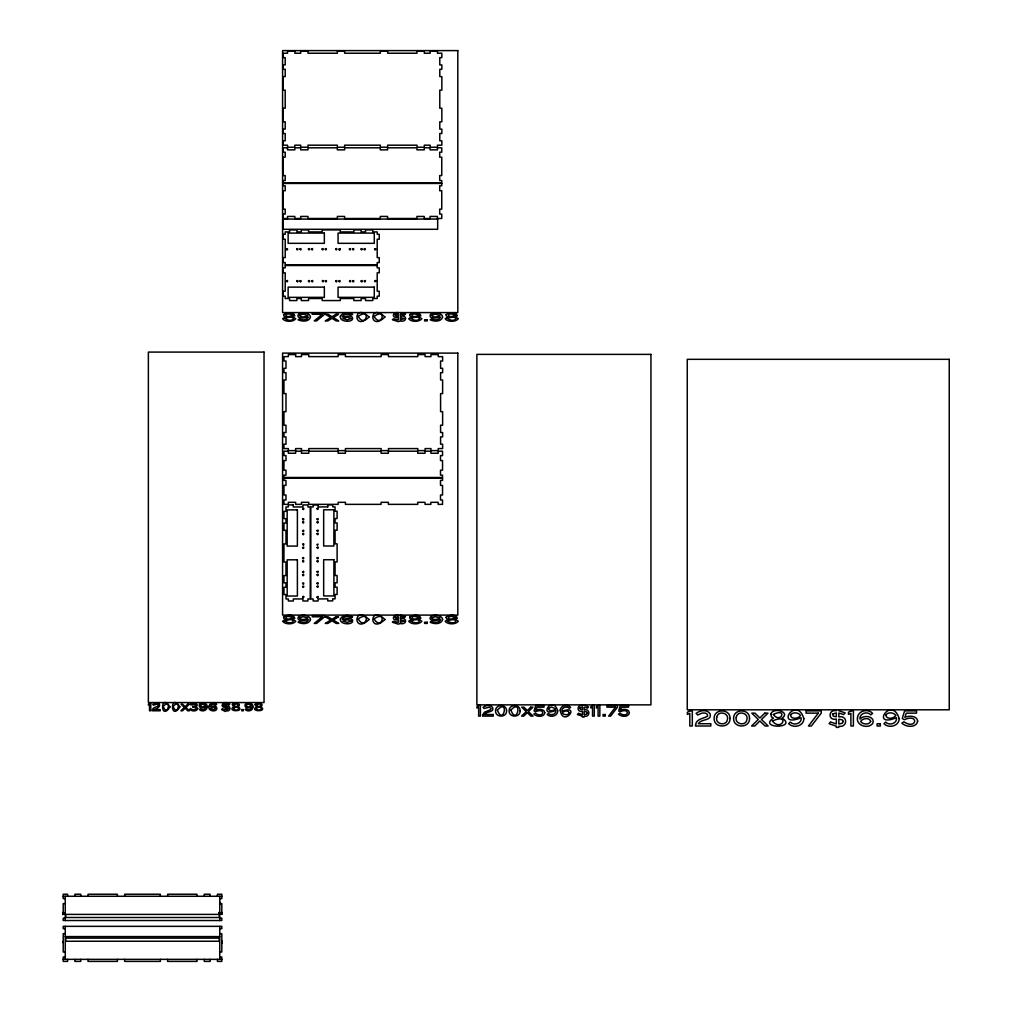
<?xml version="1.0" encoding="UTF-8"?>
<svg xmlns="http://www.w3.org/2000/svg" width="1012" height="1012" viewBox="0 0 1012 1012"><rect width="100%" height="100%" fill="white"/><g stroke="black" fill="none" stroke-linecap="round" stroke-linejoin="round"><path stroke-width="1.5" d="M65.274 914.367C65.906 912.47 62.87 913.469 65.173 912.862M219.768 914.367L219.477 912.913M219.844 912.913C219.946 915.177 219.452 912.634 219.212 913.722M219.756 904.399L219.768 901.97M219.756 904.02L219.768 902.552M62.82 914.608L62.946 912.381L62.82 914.506M63.326 913.09L62.769 914.228L63.136 913.064M221.603 914.456L221.603 912.913M221.742 914.279L221.729 912.356L221.603 914.291M222.071 942.387L222.071 943.247L222.197 941.565M222.058 941.147L222.21 941.805M65.185 914.317L65.261 913.494M287.712 249.357L286.839 248.509L286.421 249.66M322.17 281.007L323.056 281.855L323.486 280.729M64.275 913.292L64.237 914L64.224 912.887M64.426 913.077L64.06 914.089M64.464 913.343C63.364 914.165 66.134 914.468 64.945 912.938M64.781 913.077L64.781 914.076M219.338 913.406L219.237 913.925M220.009 913.064L219.92 913.722M218.934 913.064L220.376 913.102L220.376 914.076M316.971 544.595C319.552 542.925 316.845 545.961 317.351 545.202M317.705 597.788L318.11 596.422L317.11 597.384M219.06 913.925L220.616 913.33M64.085 913.191L65.388 913.406M64.578 912.887L64.287 913.406M220.578 913.672L219.022 913.747M63.933 913.672L65.375 913.583M65.147 914.013L63.882 913.975M340.07 249.774L339.842 248.648M375.541 280.501L374.883 281.715L376.135 281.159M221.78 913.57L221.59 912.685M317.06 596.916L317.426 597.712M220.148 912.875L219.895 913.368M220.667 913.026L218.921 913.026M340.209 249.509L339.21 249.964M302.677 596.776C302.955 599.686 305.029 595.562 302.74 596.688M302.727 544.317L303.676 543.988M302.866 544.114L303.524 545.354L303.575 543.95M221.881 941.653L222.26 942.83L222.071 941.539M375.072 280.577L376.059 280.893M302.942 596.523L303.6 596.498M287.155 249.926L286.269 249.281M322.739 280.438L323.536 280.805M218.971 913.317L220.603 913.419L218.997 913.494M63.123 896.278L221.805 896.278M65.261 898.618L63.212 898.618L63.212 894.228L67.602 894.228L67.602 896.278M219.756 898.618L221.805 898.618L221.805 894.228L217.428 894.228L217.428 896.278M65.261 903.577L63.212 903.577L63.212 913.216L65.261 913.216M219.756 903.577L221.805 903.577L221.805 913.216L219.756 913.216M219.225 914.393L65.831 914.393L65.831 917.504L219.225 917.504L219.225 912.166M65.261 918.175L63.212 918.175L63.212 920.515L221.805 920.515L221.805 918.175L219.756 918.175M65.261 928.687L63.212 928.687L63.212 926.347L221.805 926.347L221.805 928.687L219.756 928.687M65.261 933.659L63.212 933.659L63.212 952.052L65.261 952.052M219.756 933.659L221.805 933.659L221.805 952.052L219.756 952.052M65.261 936.581L219.756 936.581M65.261 957.023L63.212 957.023L63.212 961.4L67.602 961.4L67.602 959.351M219.756 957.023L221.805 957.023L221.805 961.4L217.428 961.4L217.428 959.351M63.212 959.351L221.894 959.351M339.475 250.015L338.893 248.901L340.045 248.8M64.73 914.14L64.49 913.52M220.338 914.114L220.059 913.406M64.819 913.267L65.059 914.026L64.641 913.406M62.82 912.938L62.959 914.329M221.413 913.039L221.413 913.937M63.225 941.426L63.237 942.855M838.834 709.829L838.834 710.74L845.172 712.891L843.641 714.561L838.834 713.017L838.834 716.901C848.107 715.016 847.651 727.906 838.834 726.236L838.834 727.388L836.329 727.388L836.329 726.199L829.106 723.732L830.472 721.91L836.329 723.959L836.329 719.077C827.829 721.025 828.107 709.21 836.329 710.69L836.329 709.829M584.177 704.883L588.579 706.996L587.517 708.16L584.177 707.084L584.177 709.791C590.616 708.476 590.3 717.419 584.177 716.268L584.177 717.065L582.431 717.065L582.431 716.243L577.422 714.523L578.371 713.258L582.431 714.687L582.431 711.297C576.536 712.65 576.726 704.441 582.431 705.478L582.431 704.883M400.297 312.581L405.458 314.15L404.218 315.01L400.297 314.213L400.297 316.225C407.634 314.605 407.153 322.499 400.297 321.032L398.247 321.626L392.365 319.741L393.478 318.793L398.247 319.855L398.247 317.338C390.898 318.641 392.618 311.848 398.247 312.581M400.297 615.094L405.458 616.675L404.218 617.535L400.297 616.738L400.297 618.737C407.634 617.118 407.153 625.011 400.297 623.544L398.247 624.138L392.365 622.253L393.478 621.317L398.247 622.367L398.247 619.863C390.898 621.166 392.618 614.36 398.247 615.094M226.549 702.556L229.775 704.099L229.003 704.959L226.549 704.162L226.549 706.148C231.267 705.187 231.04 711.74 226.549 710.892L225.271 711.474L221.603 709.614L222.298 708.691L225.271 709.728L225.271 707.249C220.35 707.957 221.894 702.303 225.271 702.556M219.756 896.278L219.756 920.515M219.756 926.347L219.756 959.351M210.116 896.278L210.116 894.228L204.285 894.228L204.285 896.278M210.116 959.351L210.116 961.4L204.285 961.4L204.285 959.351M196.986 896.278L196.986 894.228L167.625 894.228L167.625 896.278M196.986 959.351L196.986 961.4L167.625 961.4L167.625 959.351M160.326 896.278L160.326 894.228L124.691 894.228L124.691 896.278M160.326 959.351L160.326 961.4L124.691 961.4L124.691 959.351M117.392 896.278L117.392 894.228L88.044 894.228L88.044 896.278M117.392 959.351L117.392 961.4L88.044 961.4L88.044 959.351M80.745 896.278L80.745 894.228L74.901 894.228L74.901 896.278M80.745 959.351L80.745 961.4L74.901 961.4L74.901 959.351M65.261 896.278L65.261 920.515M65.261 926.347L65.261 959.351M296.87 281.058C297.983 283.765 298.856 278.933 296.87 281.058M299.894 249.104C301.007 251.798 301.892 246.979 299.894 249.104M308.42 281.07C309.495 283.777 310.482 278.933 308.42 281.07M311.456 249.116C312.569 251.811 313.454 246.979 311.456 249.116M302.601 519.194C303.714 521.901 304.599 517.069 302.601 519.194M302.601 530.756C303.714 533.45 304.587 528.631 302.601 530.756M302.575 558.067C303.689 560.762 304.561 555.942 302.575 558.067M302.601 571.856C303.714 574.55 304.587 569.718 302.601 571.856M302.588 583.418C303.701 586.112 304.587 581.28 302.588 583.418M325.244 249.091C326.357 251.786 327.23 246.953 325.244 249.091M335.731 281.096C336.844 283.79 337.73 278.97 335.731 281.096M349.519 281.07C350.633 283.765 351.506 278.945 349.519 281.07M352.555 249.116C353.669 251.811 354.542 246.979 352.555 249.116M361.082 281.07C362.144 283.777 363.144 278.933 361.082 281.07M364.105 249.116C365.231 251.811 366.104 246.991 364.105 249.116M208.978 706.325C207.194 711.993 219.136 712.511 216.416 706.996C214.759 704.807 211.129 706.806 210.205 706.781C210.256 704.137 214.101 703.251 215.708 705.098L216.644 704.365C214.468 701.835 209.459 702.847 208.978 706.325M560.18 710.032C562.925 728.007 581.761 704.048 561.938 711.309C561.192 707.375 567.036 705.579 569.376 708.362L570.654 707.35C567.669 703.909 560.838 705.288 560.18 710.032M857.543 717.255C855.621 725.629 868.347 729.488 872.799 723.34C875.355 716.192 863.653 714.409 860.073 719.102C858.986 713.422 867.423 710.841 870.775 714.851L872.622 713.397C868.334 708.438 858.492 710.424 857.543 717.255M163.223 706.338C167.612 718.431 172.078 697.104 163.223 706.338M173.128 706.338C177.53 718.431 181.996 697.104 173.128 706.338M497.373 710.044C503.369 726.565 509.466 697.445 497.373 710.044M510.908 710.044C516.917 726.565 523.002 697.445 510.908 710.044M716.762 717.28C714.826 724.2 726.388 726.629 727.4 719.583C729.348 712.65 717.748 710.247 716.762 717.28M736.255 717.28C734.32 724.2 745.895 726.629 746.907 719.583C748.855 712.65 737.255 710.247 736.255 717.28M169.965 706.92C160.124 722.201 160.086 691.689 169.965 706.92M179.883 706.92C170.041 722.201 170.003 691.689 179.883 706.92M506.582 710.854C506.835 717.824 495.298 717.837 495.551 710.854C495.323 703.909 506.822 703.897 506.582 710.854M520.13 710.854C520.37 717.824 508.834 717.837 509.087 710.854C508.872 703.909 520.358 703.897 520.13 710.854M730.031 718.431C730.386 728.476 713.776 728.488 714.13 718.431C713.814 708.438 730.36 708.413 730.031 718.431M749.525 718.431C749.879 728.476 733.27 728.488 733.624 718.431C733.321 708.438 749.854 708.413 749.525 718.431M207.182 706.983C207.258 710.841 201.856 712.144 199.453 709.602L200.313 708.779C201.97 710.626 205.866 709.741 205.841 706.983C204.917 707.224 201.274 708.969 199.592 706.92C196.998 701.708 208.017 701.683 207.182 706.983M252.937 706.983C253.025 710.841 247.624 712.144 245.22 709.602L246.08 708.779C247.738 710.626 251.634 709.741 251.608 706.983C250.672 707.224 247.042 708.969 245.359 706.92C242.766 701.708 253.784 701.683 252.937 706.983M557.726 710.93C557.827 716.205 550.465 717.976 547.176 714.51L548.352 713.371C550.743 716.142 556.6 714.371 555.816 710.348C537.296 718.216 552.792 694.257 557.726 710.93M803.857 718.558C804.021 726.135 793.408 728.703 788.664 723.707L790.359 722.075C793.813 726.047 802.238 723.504 801.112 717.723C774.129 728.691 796.393 694.801 803.857 718.558M899.162 718.558C899.326 726.135 888.713 728.703 883.982 723.707L885.677 722.075C889.118 726.047 897.543 723.504 896.43 717.723C869.434 728.691 891.711 694.801 899.162 718.558M152.458 710.095L152.382 710.778L160.2 710.778L160.2 709.614L153.887 709.614C162.401 707.919 160.857 699.912 152.736 704.352L153.533 705.2L156.556 704.124L158.492 704.845C158.416 707.73 152.496 706.389 152.458 710.095M340.348 316.402C339.248 322.714 355.301 322.841 352.265 317.085C349.292 314.947 344.561 316.705 342.309 316.87C343.384 313.492 348.533 313.619 351.126 315.162L352.631 314.416C349.001 312.265 342.398 312.088 340.348 316.402M340.348 618.927C339.248 625.226 355.301 625.353 352.265 619.597C349.292 617.459 344.561 619.23 342.309 619.382C343.384 616.004 348.533 616.144 351.126 617.687L352.631 616.928C349.001 614.777 342.398 614.6 340.348 618.927M482.673 715.168L482.572 716.104L493.249 716.104L493.249 714.523L484.634 714.523C486.291 710.917 494.438 712.815 492.667 707.477C490.466 704.39 485.659 705.225 483.053 707.337L484.153 708.489L489.454 707.148L491.098 708.678L490.339 709.817L484.368 712.233L482.673 715.168M695.598 724.655L695.446 726.009L710.829 726.009L710.829 723.732L698.419 723.732C700.81 718.533 712.537 721.265 709.981 713.574C706.819 709.134 699.887 710.335 696.142 713.371L697.736 715.041L702.062 713.068L705.364 713.093L707.464 714.346L707.464 716.243C703.492 718.722 696.446 718.684 695.598 724.655M544.798 712.726C544.001 717.597 536.562 716.951 533.843 714.13L535.209 713.207C544.266 719.241 545.936 707.034 535.563 711.74L534.083 710.917L535.727 705.592L544.013 705.592L544.013 707.173L536.904 707.173L535.905 710.057C538.713 708.855 544.292 708.742 544.798 712.726M629.388 712.726C628.591 717.597 621.153 716.951 618.433 714.13L619.799 713.207C628.857 719.241 630.527 707.034 620.166 711.74L618.674 710.917L620.318 705.592L628.604 705.592L628.604 707.173L621.495 707.173L620.495 710.057C623.303 708.855 628.882 708.742 629.388 712.726M917.656 721.139C916.518 728.147 905.816 727.223 901.882 723.163L903.855 721.822C916.897 730.512 919.301 712.941 904.374 719.709L902.249 718.533L904.601 710.867L916.53 710.867L916.53 713.144L906.297 713.144L904.854 717.306C908.902 715.573 916.935 715.395 917.656 721.139M232.38 704.668L233.683 706.73C226.119 712.005 245.688 712.005 238.124 706.73C242.64 703.745 233.57 700.962 232.38 704.668M255.125 704.668L256.428 706.73C248.863 712.005 268.433 712.005 260.868 706.73C265.384 703.745 256.327 700.962 255.125 704.668M770.853 713.991L771.41 716.838L773.421 718.052C757.52 728.817 798.051 728.817 782.137 718.052C791.017 712.195 773.206 706.705 770.853 713.991M197.707 708.615C196.885 711.879 191.559 711.373 189.661 709.323L190.509 708.476C193.634 712.372 200.009 706.654 192.685 707.312L192.685 706.262L195.468 705.984L195.873 704.694L193.912 704.124L190.964 704.984L190.231 704.2C192.166 701.468 200.06 703.466 196.138 706.718L197.707 708.615M358.185 316.414C365.674 329.128 371.796 306.687 358.185 316.414M374.073 316.414C381.562 329.128 387.685 306.687 374.073 316.414M358.185 618.927C365.674 631.652 371.796 609.211 358.185 618.927M374.073 618.927C381.562 631.652 387.685 609.211 374.073 618.927M228.851 708.463L226.549 709.779L226.549 707.312L228.851 708.463M286.409 280.956C287.307 283.752 288.584 278.996 286.409 280.956M296.718 249.053C297.617 251.836 298.894 247.08 296.718 249.053M299.957 281.032C300.855 283.828 302.12 279.072 299.957 281.032M308.382 249.028C309.28 251.811 310.557 247.054 308.382 249.028M311.62 281.007C312.518 283.803 313.783 279.046 311.62 281.007M322.069 249.028C322.954 251.811 324.232 247.054 322.069 249.028M325.32 281.02C326.218 283.815 327.483 279.059 325.32 281.02M335.68 249.041C336.566 251.824 337.844 247.067 335.68 249.041M302.664 508.682C303.549 511.465 304.827 506.708 302.664 508.682M302.588 522.23C303.474 525.013 304.751 520.257 302.588 522.23M302.601 533.881C303.499 536.676 304.776 531.92 302.601 533.881M302.588 547.581C303.486 550.376 304.764 545.62 302.588 547.581M338.931 281.032C339.817 283.828 341.095 279.072 338.931 281.032M302.575 561.192C303.474 563.988 304.751 559.231 302.575 561.192M302.575 574.879C303.474 577.662 304.751 572.906 302.575 574.879M302.601 586.543C303.499 589.326 304.764 584.569 302.601 586.543M349.38 249.053C350.266 251.836 351.543 247.08 349.38 249.053M316.984 508.593C317.882 511.376 319.159 506.62 316.984 508.593M317.06 522.129C317.958 524.924 319.235 520.168 317.06 522.129M317.034 533.792C317.932 536.588 319.21 531.831 317.034 533.792M317.047 547.492C317.945 550.288 319.223 545.531 317.047 547.492M352.606 281.045C353.504 283.828 354.782 279.072 352.606 281.045M317.06 561.103C317.958 563.899 319.235 559.143 317.06 561.103M317.072 574.791C317.958 577.574 319.235 572.817 317.072 574.791M361.044 249.028C361.929 251.824 363.207 247.067 361.044 249.028M317.047 586.454C317.932 589.237 319.21 584.481 317.047 586.454M364.269 281.02C365.168 283.803 366.445 279.046 364.269 281.02M374.579 249.104C375.477 251.899 376.755 247.143 374.579 249.104M587.314 712.954L586.53 714.194L584.177 714.738L584.177 711.385L586.53 711.816L587.314 712.954M843.35 721.467L842.224 723.251L838.834 724.035L838.834 719.203L842.224 719.836L843.35 721.467M200.401 705.149C200.414 707.603 204.588 707.122 205.499 705.377L202.653 704.099L200.401 705.149M246.169 705.149C246.182 707.603 250.356 707.122 251.254 705.377L248.421 704.099L246.169 705.149M548.479 708.425C548.491 711.778 554.197 711.12 555.424 708.729L551.553 706.996L548.479 708.425M790.549 714.953C790.562 719.772 798.772 718.824 800.555 715.383C798.468 712.372 792.624 711.74 790.549 714.953M885.854 714.953C885.879 719.772 894.089 718.824 895.86 715.383C893.773 712.372 887.929 711.74 885.854 714.953M215.67 708.413L213.33 709.728L210.547 708.438L213.355 707.008L215.67 708.413M569.313 712.878C568.415 715.56 563.646 715.13 562.33 712.916C563.697 710.639 568.466 709.969 569.313 712.878M870.699 721.366C869.409 725.212 862.528 724.605 860.63 721.404C862.603 718.128 869.472 717.166 870.699 721.366M233.633 704.909C237.491 709.981 241.084 701.24 233.633 704.909M256.378 704.909C260.248 709.981 263.841 701.24 256.378 704.909M369 317.009C352.948 332.657 352.91 301.412 369 317.009M384.902 317.009C368.849 332.657 368.798 301.412 384.902 317.009M369 619.521C352.948 635.169 352.91 603.924 369 619.521M384.902 619.521C368.849 635.169 368.798 603.924 384.902 619.521M773.32 714.472C780.922 724.428 787.981 707.249 773.32 714.472M233.165 708.236C237.871 714.219 242.184 703.795 233.165 708.236M310.456 317.072C309.166 322.069 301.778 321.727 298.085 319.729L299.463 318.881C302.107 320.399 307.306 320.576 308.331 317.072C306.029 317.502 301.31 318.995 298.312 317.009C295.567 311.342 310.305 311.43 310.456 317.072M255.91 708.236C260.615 714.219 264.929 703.795 255.91 708.236M310.456 619.584C309.166 624.581 301.778 624.24 298.085 622.241L299.463 621.406C302.107 622.911 307.306 623.088 308.331 619.584C306.029 620.014 301.31 621.52 298.312 619.521C295.567 613.854 310.305 613.942 310.456 619.584M442.586 317.072C441.295 322.069 433.908 321.727 430.201 319.729L431.593 318.881C434.224 320.399 439.436 320.576 440.448 317.072C438.158 317.502 433.44 318.995 430.442 317.009C427.684 311.342 442.421 311.43 442.586 317.072M442.586 619.584C441.295 624.581 433.908 624.24 430.201 622.241L431.593 621.406C434.224 622.911 439.436 623.088 440.448 619.584C438.158 620.014 433.44 621.52 430.442 619.521C427.684 613.854 442.421 613.942 442.586 619.584M772.396 721.012C781.593 732.435 790.549 712.726 772.396 721.012M283.562 314.719L284.018 316.187L285.65 316.819L282.614 318.729C285.093 322.17 293.328 322.17 295.795 318.729L292.759 316.819L294.808 315.731C294.087 311.683 286.067 312.316 283.562 314.719M283.562 617.231L284.018 618.699L285.65 619.331L282.614 621.254C285.093 624.682 293.328 624.695 295.795 621.254L292.759 619.331L294.808 618.256C294.087 614.195 286.067 614.841 283.562 617.231M409.632 314.719L410.088 316.187L411.72 316.819L408.684 318.729C411.163 322.17 419.398 322.17 421.865 318.729L418.829 316.819L420.878 315.731C420.17 311.683 412.137 312.316 409.632 314.719M446.09 314.719L446.545 316.187L448.177 316.819L445.141 318.729C447.62 322.17 455.855 322.17 458.322 318.729L455.286 316.819L457.335 315.731C456.627 311.683 448.607 312.316 446.09 314.719M409.632 617.231L410.088 618.699L411.72 619.331L408.684 621.254C411.163 624.682 419.398 624.695 421.865 621.254L418.829 619.331L420.878 618.256C420.17 614.195 412.137 614.841 409.632 617.231M446.09 617.231L446.545 618.699L448.177 619.331L445.141 621.254C447.62 624.682 455.855 624.695 458.322 621.254L455.286 619.331L457.335 618.256C456.627 614.195 448.607 614.841 446.09 617.231M403.978 318.578L400.297 319.893L400.297 317.414L403.978 318.578M403.978 621.09L400.297 622.418L400.297 619.926L403.978 621.09M299.603 315.213C300.475 318.072 305.839 317.034 307.762 315.44L303.208 314.15L299.603 315.213M299.603 617.725C300.475 620.584 305.839 619.546 307.762 617.952L303.208 616.675L299.603 617.725M431.732 315.213C432.592 318.072 437.968 317.034 439.891 315.44L435.337 314.15L431.732 315.213M431.732 617.725C432.592 620.584 437.968 619.546 439.891 617.952L435.337 616.675L431.732 617.725M317.047 518.992C317.717 521.838 319.362 517.221 317.047 518.992M317.06 530.554C317.717 533.4 319.375 528.783 317.06 530.554M317.085 557.865C317.743 560.711 319.4 556.094 317.085 557.865M317.06 571.653C317.717 574.487 319.375 569.87 317.06 571.653M317.06 583.216C317.73 586.049 319.375 581.432 317.06 583.216M351.063 318.514L347.306 319.843L342.866 318.54L347.369 317.098L351.063 318.514M351.063 621.039L347.306 622.355L342.866 621.052L347.369 619.61L351.063 621.039M292.898 315.213C283.79 319.855 283.449 310.684 292.898 315.213M292.898 617.725C283.79 622.38 283.449 613.209 292.898 617.725M418.968 315.213C409.86 319.855 409.518 310.684 418.968 315.213M455.425 315.213C446.317 319.855 445.976 310.684 455.425 315.213M418.968 617.725C409.86 622.38 409.518 613.209 418.968 617.725M455.425 617.725C446.317 622.38 445.976 613.209 455.425 617.725M284.815 318.337C293.202 324.536 298.515 313.758 284.815 318.337M284.815 620.849C293.202 627.06 298.515 616.283 284.815 620.849M410.885 318.337C419.272 324.536 424.585 313.758 410.885 318.337M447.342 318.337C455.729 324.536 461.042 313.758 447.342 318.337M410.885 620.849C419.272 627.06 424.585 616.283 410.885 620.849M447.342 620.849C455.729 627.06 461.042 616.283 447.342 620.849M223.336 704.706L223.728 705.781L225.271 706.06L225.271 704.112L223.336 704.706M579.787 707.818L580.319 709.285L582.431 709.665L582.431 707.008L579.787 707.818M832.522 714.08L833.281 716.18L836.329 716.736L836.329 712.916L832.522 714.08M395.148 314.77L395.768 315.845L398.247 316.136L398.247 314.163L395.148 314.77M395.148 617.282L395.768 618.37L398.247 618.648L398.247 616.675L395.148 617.282M615.486 707.173L608.642 716.104L610.641 716.104L617.497 707.173L617.497 705.592L606.96 705.592L606.96 707.173L615.486 707.173M818.328 713.144L808.474 726.009L811.371 726.009L821.238 713.144L821.238 710.867L806.058 710.867L806.058 713.144L818.328 713.144M187.637 704.238L185.145 706.705L182.666 704.238L181.059 704.238L184.348 707.451L180.933 710.778L182.54 710.778L185.145 708.21L187.764 710.778L189.37 710.778L185.955 707.451L189.244 704.238L187.637 704.238M530.718 707.173L527.315 710.538L523.912 707.173L521.724 707.173L526.215 711.575L521.559 716.104L523.761 716.104L527.315 712.6L530.87 716.104L533.071 716.104L528.416 711.575L532.907 707.173L530.718 707.173M764.781 713.144L759.885 717.989L754.99 713.144L751.827 713.144L758.292 719.481L751.6 726.009L754.762 726.009L759.885 720.961L765.009 726.009L768.171 726.009L761.479 719.481L767.944 713.144L764.781 713.144M322.259 314.277L314.226 320.905L316.579 320.905L324.637 314.277L324.637 313.113L312.253 313.113L312.253 314.277L322.259 314.277M322.259 616.801L314.226 623.43L316.579 623.43L324.637 616.801L324.637 615.625L312.253 615.625L312.253 616.801L322.259 616.801M149.523 703.074L148.271 704.883L149.51 704.352L149.51 710.778L150.788 710.778L150.788 703.074L149.523 703.074M478.663 705.592L476.968 706.553L476.968 708.058L478.651 707.337L478.651 716.104L480.396 716.104L480.396 705.592L478.663 705.592M592.564 705.592L590.856 706.553L590.856 708.058L592.539 707.337L592.539 716.104L594.284 716.104L594.284 705.592L592.564 705.592M598.117 705.592L596.422 706.553L596.422 708.058L598.105 707.337L598.105 716.104L599.85 716.104L599.85 705.592L598.117 705.592M689.817 710.867L687.376 712.246L687.376 714.421L689.804 713.371L689.804 726.009L692.309 726.009L692.309 710.867L689.817 710.867M850.902 710.867L848.461 712.246L848.461 714.421L850.89 713.371L850.89 726.009L853.394 726.009L853.394 710.867L850.902 710.867M336.009 314.277L332.012 316.781L328.027 314.277L325.447 314.277L330.722 317.553L325.257 320.905L327.837 320.905L332.012 318.312L336.199 320.905L338.767 320.905L333.315 317.553L338.577 314.277L336.009 314.277M336.009 616.801L332.012 619.293L328.027 616.801L325.447 616.801L330.722 620.065L325.257 623.43L327.837 623.43L332.012 620.824L336.199 623.43L338.767 623.43L333.315 620.065L338.577 616.801L336.009 616.801M327.762 506.873L318.122 506.961L318.122 504.912L313.151 504.912L313.151 506.961L310.823 506.961L310.823 598.952L313.151 598.952L313.151 600.989L318.122 600.989L318.122 598.952L327.762 598.864L327.762 600.9L332.72 600.9L332.72 598.864L335.061 598.864L335.061 594.474L337.11 594.474L337.11 587.175L335.061 587.175L335.061 582.798L337.11 582.798L337.11 575.499L335.061 575.499L335.061 561.951L337.11 561.951L337.11 543.836L335.061 543.836L335.061 530.237L337.11 530.237L337.11 522.926L335.061 522.926L335.061 518.549L337.11 518.549L337.11 511.25L335.061 511.25L335.061 506.873L332.72 506.873L332.72 504.824L327.762 504.824L327.762 506.873M457.816 50.6L282.576 50.6L282.576 312.581L457.816 312.581L457.816 50.6M294.846 51.182L287.547 51.182L287.547 53.231L283.158 53.231L283.158 57.608L285.207 57.608L285.207 64.907L283.158 64.907L283.158 69.297L285.207 69.297L285.207 76.596L283.158 76.596L283.158 90.144L285.207 90.144L285.207 108.208L283.158 108.208L283.158 121.819L285.207 121.819L285.207 129.119L283.158 129.119L283.158 133.508L285.207 133.508L285.207 140.807L283.158 140.807L283.158 145.184L287.547 145.184L287.547 147.233L294.846 147.233L294.846 145.184L300.69 145.184L300.69 147.233L307.99 147.233L307.99 145.184L337.338 145.184L337.338 147.233L344.637 147.233L344.637 145.184L380.36 145.184L380.36 147.233L387.659 147.233L387.659 145.184L417.02 145.184L417.02 147.233L424.319 147.233L424.319 145.184L430.163 145.184L430.163 147.233L437.462 147.233L437.462 145.184L441.839 145.184L441.839 140.807L439.79 140.807L439.79 133.508L441.839 133.508L441.839 129.119L439.79 129.119L439.79 121.819L441.839 121.819L441.839 108.208L439.79 108.208L439.79 90.144L441.839 90.144L441.839 76.596L439.79 76.596L439.79 69.297L441.839 69.297L441.839 64.907L439.79 64.907L439.79 57.608L441.839 57.608L441.839 53.231L437.462 53.231L437.462 51.182L430.163 51.182L430.163 53.231L424.319 53.231L424.319 51.182L417.02 51.182L417.02 53.231L387.659 53.231L387.659 51.182L380.36 51.182L380.36 53.231L344.637 53.231L344.637 51.182L337.338 51.182L337.338 53.231L307.99 53.231L307.99 51.182L300.69 51.182L300.69 53.231L294.846 53.231L294.846 51.182M287.547 147.815L283.158 147.815L283.158 152.192L285.207 152.192L285.207 157.164L283.158 157.164L283.158 175.557L285.207 175.557L285.207 180.528L283.158 180.528L283.158 182.856L441.751 182.856L441.751 180.528L439.701 180.528L439.701 175.557L441.751 175.557L441.751 157.164L439.701 157.164L439.701 152.192L441.751 152.192L441.751 147.815L437.374 147.815L437.374 149.852L430.075 149.852L430.075 147.815L424.23 147.815L424.23 149.852L416.931 149.852L416.931 147.815L387.571 147.815L387.571 149.852L380.272 149.852L380.272 147.815L344.637 147.815L344.637 149.852L337.338 149.852L337.338 147.815L307.99 147.815L307.99 149.852L300.69 149.852L300.69 147.815L294.846 147.815L294.846 149.852L287.547 149.852L287.547 147.815M441.751 183.45L283.158 183.45L283.158 185.778L285.207 185.778L285.207 190.749L283.158 190.749L283.158 209.142L285.207 209.142L285.207 214.114L283.158 214.114L283.158 218.491L287.547 218.491L287.547 216.441L294.846 216.441L294.846 218.491L300.69 218.491L300.69 216.441L307.99 216.441L307.99 218.491L337.338 218.491L337.338 216.441L344.637 216.441L344.637 218.491L380.272 218.491L380.272 216.441L387.571 216.441L387.571 218.491L416.931 218.491L416.931 216.441L424.23 216.441L424.23 218.491L430.075 218.491L430.075 216.441L437.374 216.441L437.374 218.491L441.751 218.491L441.751 214.114L439.701 214.114L439.701 209.142L441.751 209.142L441.751 190.749L439.701 190.749L439.701 185.778L441.751 185.778L441.751 183.45M437.665 219.073L283.158 219.073L283.158 229.294L437.665 229.294L437.665 219.073M296.895 229.876L289.584 229.876L289.584 231.925L285.207 231.925L285.207 234.265L283.158 234.265L283.158 239.224L285.207 239.224L285.207 257.63L283.158 257.63L283.158 262.589L285.207 262.589L285.207 264.929L377.198 264.929L377.198 262.589L379.247 262.589L379.247 257.63L377.198 257.63L377.198 239.224L379.247 239.224L379.247 234.265L377.198 234.265L377.198 231.925L372.821 231.925L372.821 229.876L365.522 229.876L365.522 231.925L361.132 231.925L361.132 229.876L353.833 229.876L353.833 231.925L340.234 231.925L340.234 229.876L322.12 229.876L322.12 231.925L308.571 231.925L308.571 229.876L301.272 229.876L301.272 231.925L296.895 231.925L296.895 229.876M324.346 233.089L288.129 233.089L288.129 243.323L324.346 243.323L324.346 233.089M374.276 233.089L338.059 233.089L338.059 243.323L374.276 243.323L374.276 233.089M377.198 265.511L285.207 265.511L285.207 267.851L283.158 267.851L283.158 272.81L285.207 272.81L285.207 291.216L283.158 291.216L283.158 296.174L285.207 296.174L285.207 298.515L289.584 298.515L289.584 300.564L296.895 300.564L296.895 298.515L301.272 298.515L301.272 300.564L308.571 300.564L308.571 298.515L322.183 298.515L322.183 300.564L340.285 300.564L340.285 298.515L353.833 298.515L353.833 300.564L361.132 300.564L361.132 298.515L365.522 298.515L365.522 300.564L372.821 300.564L372.821 298.515L377.198 298.515L377.198 296.174L379.247 296.174L379.247 291.216L377.198 291.216L377.198 272.81L379.247 272.81L379.247 267.851L377.198 267.851L377.198 265.511M324.346 287.13L288.129 287.13L288.129 297.351L324.346 297.351L324.346 287.13M374.276 287.13L338.059 287.13L338.059 297.351L374.276 297.351L374.276 287.13M427.241 319.741L424.597 319.741L424.597 320.905L427.241 320.905L427.241 319.741M264.031 352.087L148.372 352.087L148.372 702.556L264.031 702.556L264.031 352.087M457.816 353.112L282.576 353.112L282.576 615.094L457.816 615.094L457.816 353.112M650.944 354.377L476.88 354.377L476.88 704.858L650.944 704.858L650.944 354.377M295.63 354.579L288.331 354.579L288.331 356.616L283.955 356.616L283.955 361.006L285.991 361.006L285.991 368.305L283.955 368.305L283.955 372.682L285.991 372.682L285.991 379.981L283.955 379.981L283.955 393.592L285.991 393.592L285.991 411.669L283.955 411.669L283.955 425.217L285.991 425.217L285.991 432.516L283.955 432.516L283.955 436.893L285.991 436.893L285.991 444.192L283.955 444.192L283.955 448.582L288.331 448.582L288.331 450.618L295.63 450.618L295.63 448.582L301.475 448.582L301.475 450.618L308.774 450.618L308.774 448.582L338.135 448.582L338.135 450.618L345.434 450.618L345.434 448.582L381.144 448.582L381.144 450.618L388.456 450.618L388.456 448.582L417.804 448.582L417.804 450.618L425.103 450.618L425.103 448.582L430.948 448.582L430.948 450.618L438.247 450.618L438.247 448.582L442.623 448.582L442.623 444.192L440.587 444.192L440.587 436.893L442.623 436.893L442.623 432.516L440.587 432.516L440.587 425.217L442.623 425.217L442.623 411.669L440.587 411.669L440.587 393.592L442.623 393.592L442.623 379.981L440.587 379.981L440.587 372.682L442.623 372.682L442.623 368.305L440.587 368.305L440.587 361.006L442.623 361.006L442.623 356.616L438.247 356.616L438.247 354.579L430.948 354.579L430.948 356.616L425.103 356.616L425.103 354.579L417.804 354.579L417.804 356.616L388.456 356.616L388.456 354.579L381.144 354.579L381.144 356.616L345.434 356.616L345.434 354.579L338.135 354.579L338.135 356.616L308.774 356.616L308.774 354.579L301.475 354.579L301.475 356.616L295.63 356.616L295.63 354.579M949.243 359.323L687.262 359.323L687.262 709.804L949.243 709.804L949.243 359.323M288.331 451.2L283.955 451.2L283.955 455.59L285.991 455.59L285.991 460.549L283.955 460.549L283.955 470.188L285.991 470.188L285.991 475.159L283.955 475.159L283.955 477.487L442.535 477.487L442.535 475.159L440.498 475.159L440.498 470.188L442.535 470.188L442.535 460.549L440.498 460.549L440.498 455.59L442.535 455.59L442.535 451.2L438.158 451.2L438.158 453.249L430.859 453.249L430.859 451.2L425.015 451.2L425.015 453.249L417.716 453.249L417.716 451.2L388.368 451.2L388.368 453.249L381.056 453.249L381.056 451.2L345.434 451.2L345.434 453.249L338.135 453.249L338.135 451.2L308.774 451.2L308.774 453.249L301.475 453.249L301.475 451.2L295.63 451.2L295.63 453.249L288.331 453.249L288.331 451.2M442.535 478.069L283.955 478.069L283.955 480.409L285.991 480.409L285.991 485.38L283.955 485.38L283.955 495.007L285.991 495.007L285.991 499.979L283.955 499.979L283.955 504.355L288.331 504.355L288.331 502.319L295.63 502.319L295.63 504.355L301.475 504.355L301.475 502.319L308.774 502.319L308.774 504.355L338.135 504.355L338.135 502.319L345.434 502.319L345.434 504.355L381.056 504.355L381.056 502.319L388.368 502.319L388.368 504.355L417.716 504.355L417.716 502.319L425.015 502.319L425.015 504.355L430.859 504.355L430.859 502.319L438.158 502.319L438.158 504.355L442.535 504.355L442.535 499.979L440.498 499.979L440.498 495.007L442.535 495.007L442.535 485.38L440.498 485.38L440.498 480.409L442.535 480.409L442.535 478.069M293.303 504.912L288.331 504.912L288.331 506.961L285.991 506.961L285.991 511.338L283.955 511.338L283.955 518.637L285.991 518.637L285.991 523.027L283.955 523.027L283.955 530.326L285.991 530.326L285.991 543.925L283.955 543.925L283.955 562.039L285.991 562.039L285.991 575.588L283.955 575.588L283.955 582.887L285.991 582.887L285.991 587.264L283.955 587.264L283.955 594.563L285.991 594.563L285.991 598.952L288.331 598.952L288.331 600.989L293.303 600.989L293.303 598.952L302.93 598.952L302.93 600.989L307.901 600.989L307.901 598.952L310.241 598.952L310.241 506.961L307.901 506.961L307.901 504.912L302.93 504.912L302.93 506.961L293.303 506.961L293.303 504.912M333.897 509.795L323.663 509.795L323.663 545.999L333.897 545.999L333.897 509.795M297.389 509.884L287.168 509.884L287.168 546.088L297.389 546.088L297.389 509.884M297.389 559.813L287.168 559.813L287.168 596.03L297.389 596.03L297.389 559.813M333.897 559.725L323.663 559.725L323.663 595.942L333.897 595.942L333.897 559.725M427.241 622.253L424.597 622.253L424.597 623.43L427.241 623.43L427.241 622.253M243.361 709.614L241.716 709.614L241.716 710.778L243.361 710.778L243.361 709.614M605.29 714.523L603.038 714.523L603.038 716.104L605.29 716.104L605.29 714.523M880.339 723.732L877.1 723.732L877.1 726.009L880.339 726.009L880.339 723.732M219.187 938.124L65.793 938.124L65.793 941.236L219.187 941.236L219.187 938.124"/></g></svg>
